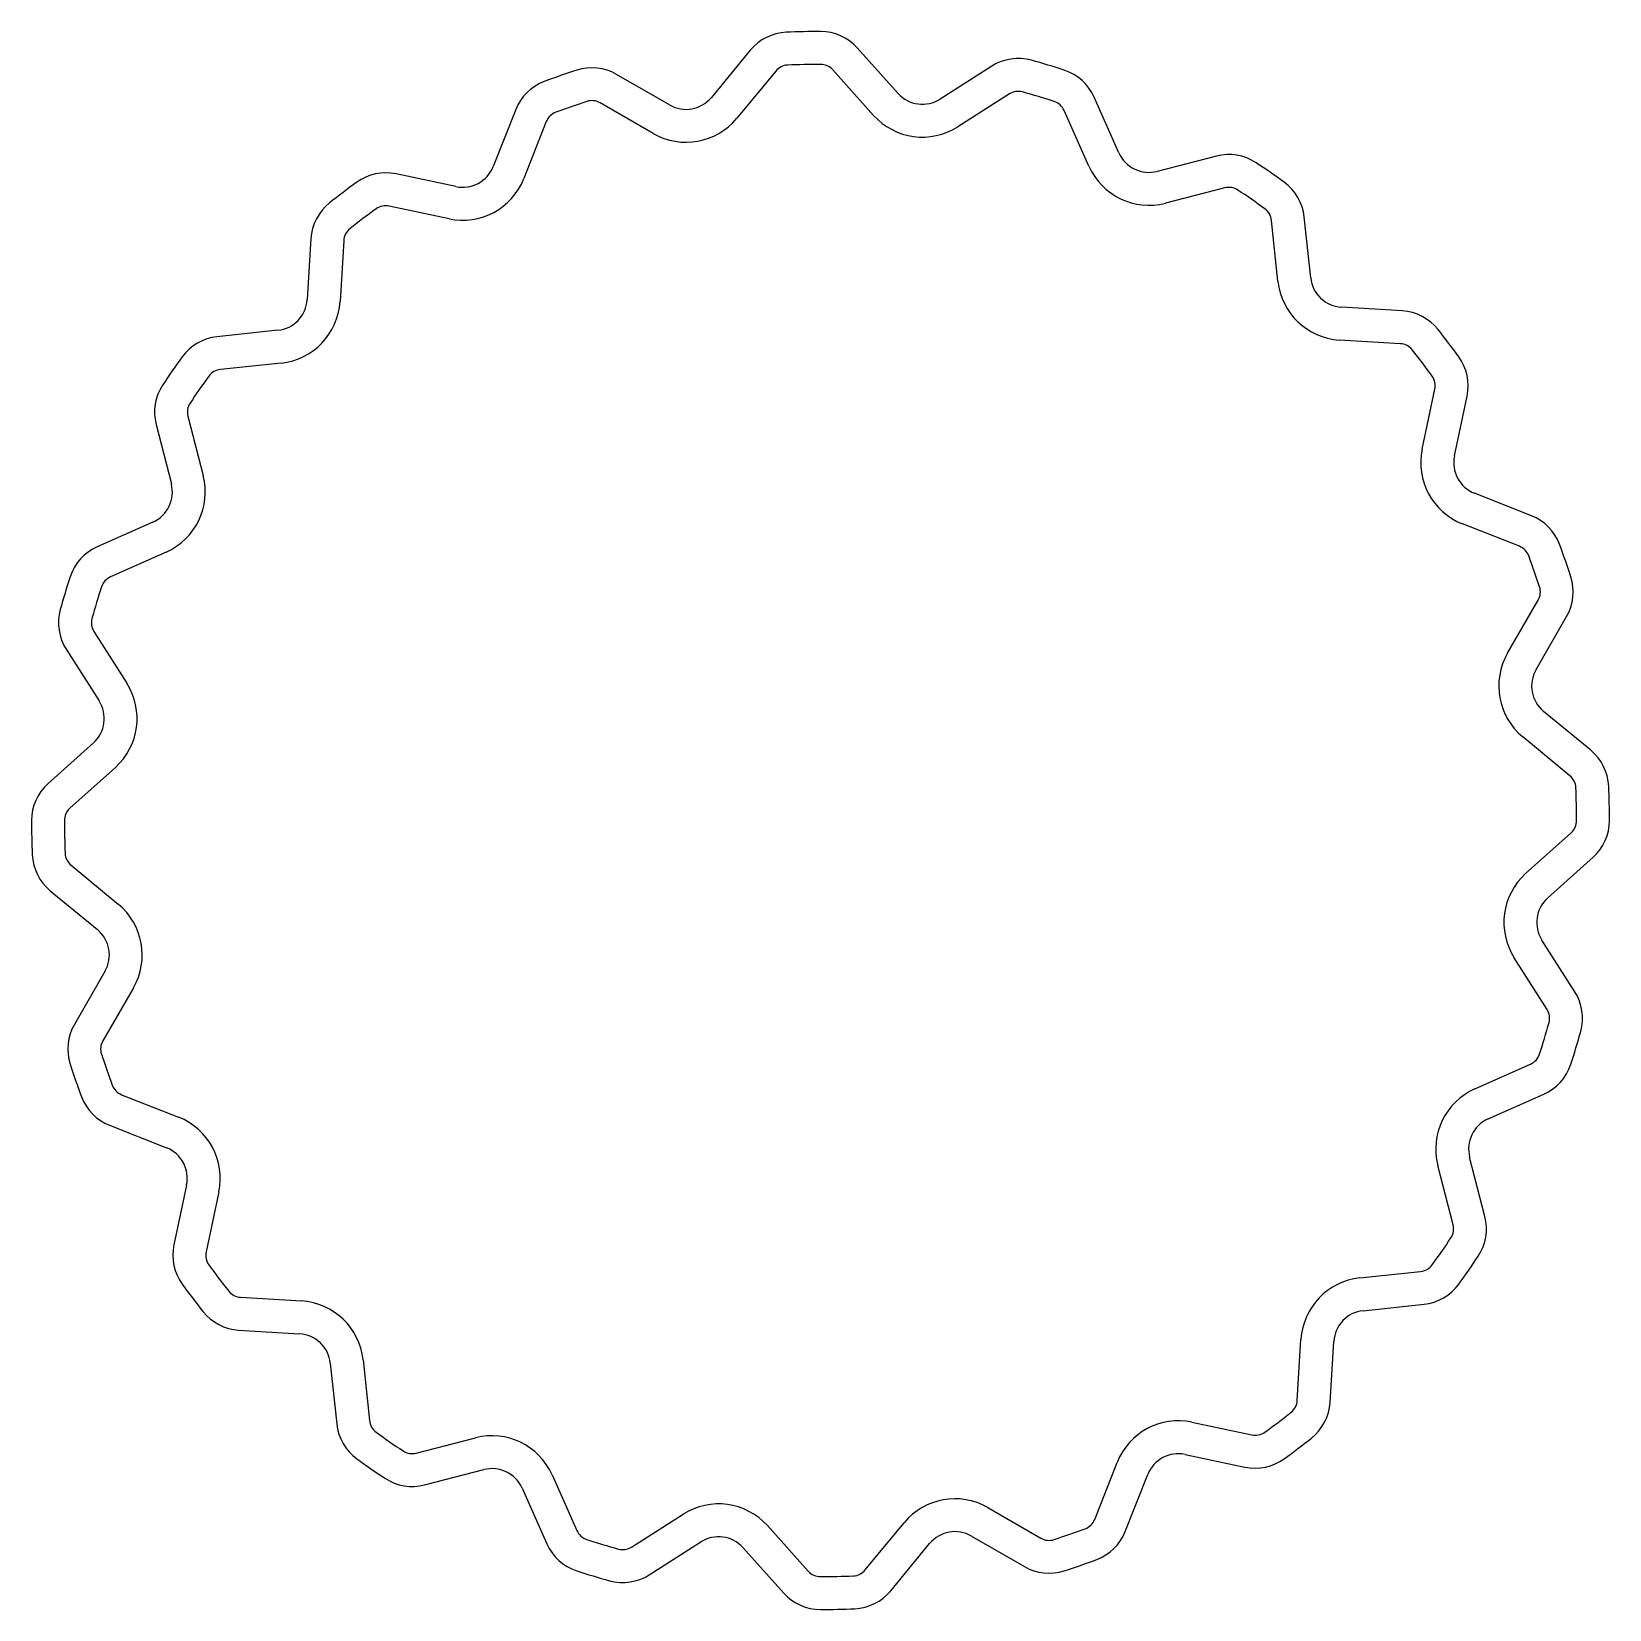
# Model space of a CAD drawing. Header units: metres. Extents: x -24 to 24, y -24 to 24.
import ezdxf

# ---------------------------------------------------------------- set-up
doc = ezdxf.new("R2010")
doc.units = ezdxf.units.M

msp = doc.modelspace()

# ---------------------------------------------------------------- linework, layer by layer
at = {"layer": 'PARAMETRIX'}
for p, q in [((-2.1353, 23.433), (-3.3195, 21.997)), ((2.3602, 22.1205), (1.1147, 23.5037)), ((-4.591, 21.7672), (-6.2029, 22.6978)), ((-1.3638, 22.7968), (-2.548, 21.3608)), ((1.617, 21.4514), (0.3716, 22.8346)), ((5.2104, 22.946), (3.6405, 21.9462)), ((5.7476, 22.1025), (4.1776, 21.1027)), ((-9.272, 21.6263), (-9.9545, 19.8947)), ((-5.091, 20.9012), (-6.7029, 21.8318)), ((8.1667, 19.9018), (7.4097, 21.6021)), ((9.0803, 20.3085), (8.3232, 22.0089)), ((-8.3416, 21.2596), (-9.0241, 19.528)), ((12.0461, 20.2128), (10.244, 19.7471)), ((-11.0927, 19.2832), (-12.9133, 19.6701)), ((12.2963, 19.2446), (10.4942, 18.7789)), ((-11.3006, 18.305), (-13.1212, 18.692)), ((13.917, 16.4041), (13.7224, 18.2552)), ((14.9115, 16.5086), (14.7169, 18.3597)), ((-15.5011, 17.7026), (-15.615, 15.8448)), ((-14.503, 17.6414), (-14.6169, 15.7836)), ((17.7026, 15.5011), (15.8448, 15.615)), ((-16.5086, 14.9115), (-18.3597, 14.7169)), ((17.6414, 14.503), (15.7836, 14.6169)), ((-16.4041, 13.917), (-18.2552, 13.7224)), ((18.305, 11.3006), (18.692, 13.1212)), ((19.2832, 11.0927), (19.6701, 12.9133)), ((-20.2128, 12.0461), (-19.7471, 10.244)), ((-19.2446, 12.2963), (-18.7789, 10.4942)), ((21.6263, 9.272), (19.8947, 9.9545)), ((-20.3085, 9.0803), (-22.0089, 8.3232)), ((21.2596, 8.3416), (19.528, 9.0241)), ((-19.9018, 8.1667), (-21.6021, 7.4097)), ((20.9012, 5.091), (21.8318, 6.7029)), ((21.7672, 4.591), (22.6978, 6.2029)), ((-22.1025, 5.7476), (-21.1027, 4.1776)), ((-22.946, 5.2104), (-21.9462, 3.6405)), ((23.433, 2.1353), (21.997, 3.3195)), ((22.7968, 1.3638), (21.3608, 2.548)), ((-22.1205, 2.3602), (-23.5037, 1.1147)), ((-21.4514, 1.617), (-22.8346, 0.3716)), ((21.4514, -1.617), (22.8346, -0.3716)), ((-22.7968, -1.3638), (-21.3608, -2.548)), ((22.1205, -2.3602), (23.5037, -1.1147)), ((-23.433, -2.1353), (-21.997, -3.3195)), ((22.946, -5.2104), (21.9462, -3.6405)), ((22.1025, -5.7476), (21.1027, -4.1776)), ((-21.7672, -4.591), (-22.6978, -6.2029)), ((-20.9012, -5.091), (-21.8318, -6.7029)), ((19.9018, -8.1667), (21.6021, -7.4097)), ((-21.2596, -8.3416), (-19.528, -9.0241)), ((20.3085, -9.0803), (22.0089, -8.3232)), ((-21.6263, -9.272), (-19.8947, -9.9545)), ((19.2446, -12.2963), (18.7789, -10.4942)), ((20.2128, -12.0461), (19.7471, -10.244)), ((-19.2832, -11.0927), (-19.6701, -12.9133)), ((-18.305, -11.3006), (-18.692, -13.1212)), ((16.4041, -13.917), (18.2552, -13.7224)), ((-17.6414, -14.503), (-15.7836, -14.6169)), ((16.5086, -14.9115), (18.3597, -14.7169)), ((-17.7026, -15.5011), (-15.8448, -15.615)), ((14.503, -17.6414), (14.6169, -15.7836)), ((15.5011, -17.7026), (15.615, -15.8448)), ((-14.9115, -16.5086), (-14.7169, -18.3597)), ((-13.917, -16.4041), (-13.7224, -18.2552)), ((11.3006, -18.305), (13.1212, -18.692)), ((-12.2963, -19.2446), (-10.4942, -18.7789)), ((8.3416, -21.2596), (9.0241, -19.528)), ((11.0927, -19.2832), (12.9133, -19.6701)), ((-12.0461, -20.2128), (-10.244, -19.7471)), ((-8.1667, -19.9018), (-7.4097, -21.6021)), ((9.272, -21.6263), (9.9545, -19.8947)), ((-9.0803, -20.3085), (-8.3232, -22.0089)), ((-5.7476, -22.1025), (-4.1776, -21.1027)), ((5.091, -20.9012), (6.7029, -21.8318)), ((-1.617, -21.4514), (-0.3716, -22.8346)), ((1.3638, -22.7968), (2.548, -21.3608)), ((-5.2104, -22.946), (-3.6405, -21.9462)), ((2.1353, -23.433), (3.3195, -21.997)), ((4.591, -21.7672), (6.2029, -22.6978)), ((-2.3602, -22.1205), (-1.1147, -23.5037))]:
    msp.add_line(p, q, dxfattribs=at)
for centre, radius, start, end in [((0, 0), 24, 90, 92.4913), ((0, 22.5), 1.5, 42.0011, 90), ((-0.978, 22.4787), 1.5, 92.4913, 140.4903), ((6.0161, 21.6808), 1.5, 74.4913, 122.4903), ((0, 0), 24, 72, 74.4913), ((0, 0), 24, 108, 110.4913), ((-6.9529, 21.3988), 1.5, 60.0011, 108), ((-0.978, 22.4787), 0.5, 92.4913, 140.4903), ((0, 0), 23, 90, 92.4913), ((0, 22.5), 0.5, 42.0011, 90), ((6.9529, 21.3988), 1.5, 24.0011, 72), ((-7.8765, 21.0763), 1.5, 110.4913, 158.4903), ((3.1033, 22.7897), 1, 222.0011, 302.4903), ((6.0161, 21.6808), 0.5, 74.4913, 122.4903), ((0, 0), 23, 72, 74.4913), ((0, 0), 23, 108, 110.4913), ((-6.9529, 21.3988), 0.5, 60.0011, 108), ((-4.091, 22.6332), 1, 240.0011, 320.4903), ((6.9529, 21.3988), 0.5, 24.0011, 72), ((-7.8765, 21.0763), 0.5, 110.4913, 158.4903), ((-4.091, 22.6332), 2, 240.0011, 320.4903), ((3.1033, 22.7897), 2, 222.0011, 302.4903), ((9.9938, 20.7153), 1, 204.0011, 284.4903), ((12.4214, 18.7605), 1.5, 56.4913, 104.4903), ((-13.2252, 18.2029), 1.5, 78.0011, 126), ((-10.8848, 20.2613), 1, 258.0011, 338.4903), ((9.9938, 20.7153), 2, 204.0011, 284.4903), ((0, 0), 24, 54, 56.4913), ((0, 0), 24, 126, 128.4913), ((-10.8848, 20.2613), 2, 258.0011, 338.4903), ((12.4214, 18.7605), 0.5, 56.4913, 104.4903), ((13.2252, 18.2029), 1.5, 6.0011, 54), ((-14.0039, 17.6108), 1.5, 128.4913, 176.4903), ((0, 0), 23, 54, 56.4913), ((0, 0), 23, 126, 128.4913), ((-13.2252, 18.2029), 0.5, 78.0011, 126), ((13.2252, 18.2029), 0.5, 6.0011, 54), ((-14.0039, 17.6108), 0.5, 128.4913, 176.4903), ((15.9061, 16.6132), 2, 186.0011, 266.4903), ((15.9061, 16.6132), 1, 186.0011, 266.4903), ((-16.6132, 15.9061), 1, 276.0011, 356.4903), ((-16.6132, 15.9061), 2, 276.0011, 356.4903), ((17.6108, 14.0039), 1.5, 38.4913, 86.4903), ((0, 0), 24, 36, 38.4913), ((-18.2029, 13.2252), 1.5, 96.0011, 144), ((17.6108, 14.0039), 0.5, 38.4913, 86.4903), ((0, 0), 24, 144, 146.4913), ((0, 0), 23, 36, 38.4913), ((18.2029, 13.2252), 1.5, 348.0011, 36), ((0, 0), 23, 144, 146.4913), ((-18.2029, 13.2252), 0.5, 96.0011, 144), ((18.2029, 13.2252), 0.5, 348.0011, 36), ((-18.7605, 12.4214), 1.5, 146.4913, 194.4903), ((-18.7605, 12.4214), 0.5, 146.4913, 194.4903), ((20.2613, 10.8848), 2, 168.0011, 248.4903), ((20.2613, 10.8848), 1, 168.0011, 248.4903), ((-20.7153, 9.9938), 1, 294.0011, 14.4903), ((-20.7153, 9.9938), 2, 294.0011, 14.4903), ((21.0763, 7.8765), 1.5, 20.4913, 68.4903), ((-21.3988, 6.9529), 1.5, 114.0011, 162), ((21.0763, 7.8765), 0.5, 20.4913, 68.4903), ((0, 0), 24, 18, 20.4913), ((0, 0), 23, 18, 20.4913), ((0, 0), 24, 162, 164.4913), ((-21.3988, 6.9529), 0.5, 114.0011, 162), ((21.3988, 6.9529), 1.5, 330.0011, 18), ((0, 0), 23, 162, 164.4913), ((21.3988, 6.9529), 0.5, 330.0011, 18), ((-21.6808, 6.0161), 1.5, 164.4913, 212.4903), ((-21.6808, 6.0161), 0.5, 164.4913, 212.4903), ((22.6332, 4.091), 2, 150.0011, 230.4903), ((22.6332, 4.091), 1, 150.0011, 230.4903), ((-22.7897, 3.1033), 2, 312.0011, 32.4903), ((-22.7897, 3.1033), 1, 312.0011, 32.4903), ((22.4787, 0.978), 1.5, 2.4913, 50.4903), ((-22.5, 0), 1.5, 132.0011, 180), ((22.4787, 0.978), 0.5, 2.4913, 50.4903), ((0, 0), 23, 0, 2.4913), ((0, 0), 24, 0, 2.4913), ((0, 0), 24, 180, 182.4913), ((-22.5, 0), 0.5, 132.0011, 180), ((0, 0), 23, 180, 182.4913), ((22.5, 0), 0.5, 312.0011, 360), ((22.5, 0), 1.5, 312.0011, 0), ((-22.4787, -0.978), 1.5, 182.4913, 230.4903), ((-22.4787, -0.978), 0.5, 182.4913, 230.4903), ((22.7897, -3.1033), 2, 132.0011, 212.4903), ((22.7897, -3.1033), 1, 132.0011, 212.4903), ((-22.6332, -4.091), 2, 330.0011, 50.4903), ((-22.6332, -4.091), 1, 330.0011, 50.4903), ((21.6808, -6.0161), 1.5, 344.4913, 32.4903), ((21.6808, -6.0161), 0.5, 344.4913, 32.4903), ((-21.3988, -6.9529), 1.5, 150.0011, 198), ((0, 0), 23, 342, 344.4913), ((-21.3988, -6.9529), 0.5, 150.0011, 198), ((0, 0), 24, 342, 344.4913), ((0, 0), 23, 198, 200.4913), ((21.3988, -6.9529), 0.5, 294.0011, 342), ((0, 0), 24, 198, 200.4913), ((21.3988, -6.9529), 1.5, 294.0011, 342), ((-21.0763, -7.8765), 0.5, 200.4913, 248.4903), ((-21.0763, -7.8765), 1.5, 200.4913, 248.4903), ((20.7153, -9.9938), 2, 114.0011, 194.4903), ((-20.2613, -10.8848), 2, 348.0011, 68.4903), ((20.7153, -9.9938), 1, 114.0011, 194.4903), ((-20.2613, -10.8848), 1, 348.0011, 68.4903), ((18.7605, -12.4214), 0.5, 326.4913, 14.4903), ((18.7605, -12.4214), 1.5, 326.4913, 14.4903), ((-18.2029, -13.2252), 1.5, 168.0011, 216), ((0, 0), 23, 324, 326.4913), ((-18.2029, -13.2252), 0.5, 168.0011, 216), ((0, 0), 24, 324, 326.4913), ((0, 0), 23, 216, 218.4913), ((16.6132, -15.9061), 2, 96.0011, 176.4903), ((18.2029, -13.2252), 0.5, 276.0011, 324), ((0, 0), 24, 216, 218.4913), ((-17.6108, -14.0039), 0.5, 218.4913, 266.4903), ((18.2029, -13.2252), 1.5, 276.0011, 324), ((-15.9061, -16.6132), 2, 6.0011, 86.4903), ((-17.6108, -14.0039), 1.5, 218.4913, 266.4903), ((16.6132, -15.9061), 1, 96.0011, 176.4903), ((-15.9061, -16.6132), 1, 6.0011, 86.4903), ((14.0039, -17.6108), 0.5, 308.4913, 356.4903), ((14.0039, -17.6108), 1.5, 308.4913, 356.4903), ((0, 0), 23, 306, 308.4913), ((-13.2252, -18.2029), 1.5, 186.0011, 234), ((-13.2252, -18.2029), 0.5, 186.0011, 234), ((0, 0), 23, 234, 236.4913), ((-9.9938, -20.7153), 2, 24.0011, 104.4903), ((10.8848, -20.2613), 2, 78.0011, 158.4903), ((13.2252, -18.2029), 0.5, 258.0011, 306), ((-12.4214, -18.7605), 0.5, 236.4913, 284.4903), ((0, 0), 24, 306, 308.4913), ((0, 0), 24, 234, 236.4913), ((10.8848, -20.2613), 1, 78.0011, 158.4903), ((13.2252, -18.2029), 1.5, 258.0011, 306), ((-12.4214, -18.7605), 1.5, 236.4913, 284.4903), ((-9.9938, -20.7153), 1, 24.0011, 104.4903), ((4.091, -22.6332), 2, 60.0011, 140.4903), ((-3.1033, -22.7897), 2, 42.0011, 122.4903), ((0, 0), 23, 288, 290.4913), ((7.8765, -21.0763), 0.5, 290.4913, 338.4903), ((-6.9529, -21.3988), 1.5, 204.0011, 252), ((-6.9529, -21.3988), 0.5, 204.0011, 252), ((0, 0), 23, 252, 254.4913), ((-3.1033, -22.7897), 1, 42.0011, 122.4903), ((4.091, -22.6332), 1, 60.0011, 140.4903), ((6.9529, -21.3988), 0.5, 240.0011, 288), ((7.8765, -21.0763), 1.5, 290.4913, 338.4903), ((-6.0161, -21.6808), 0.5, 254.4913, 302.4903), ((0, 0), 24, 288, 290.4913), ((0, 0), 24, 252, 254.4913), ((-6.0161, -21.6808), 1.5, 254.4913, 302.4903), ((0, -22.5), 0.5, 222.0011, 270), ((0, 0), 23, 270, 272.4913), ((0.978, -22.4787), 0.5, 272.4913, 320.4903), ((6.9529, -21.3988), 1.5, 240.0011, 288), ((0, -22.5), 1.5, 222.0011, 270), ((0.978, -22.4787), 1.5, 272.4913, 320.4903), ((0, 0), 24, 270, 272.4913)]:
    msp.add_arc(centre, radius, start, end, dxfattribs=at)

doc.saveas('drawing.dxf')
